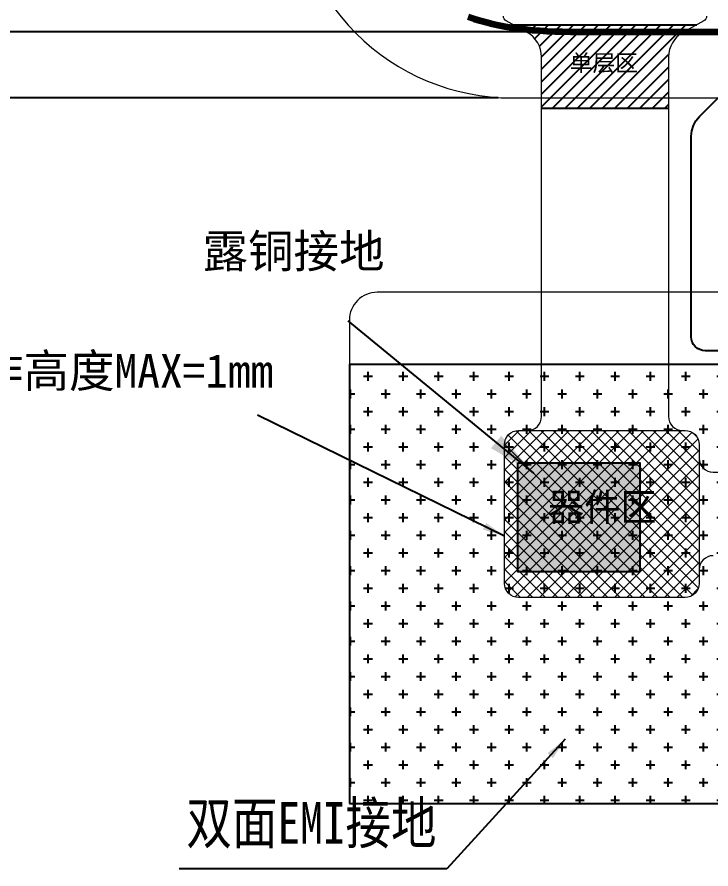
# Model space of a CAD drawing. Header units: millimetres. Extents: x 1773 to 2105, y 395 to 649.
# Drawn here: x 1810.2 to 1835.16, y 482.03 to 512.66 of the extents above; entities that cross this region are included whole.
import ezdxf

# ---------------------------------------------------------------- set-up
doc = ezdxf.new("R2010")
doc.units = ezdxf.units.MM
for name, color, linetype in [('06 Cutline', 4, 'Continuous'), ('dim', 3, 'Continuous'), ('DST', 253, 'Continuous')]:
    doc.layers.add(name, color=color, linetype=linetype)
for name, color, linetype, lineweight in [('CG', 3, 'Continuous', 20), ('FPC', 40, 'Continuous', 20), ('P_OLED.drawing', 3, 'Continuous', 100)]:
    doc.layers.add(name, color=color, linetype=linetype, lineweight=lineweight)
doc.styles.add('RD', font='ROMAND.shx', dxfattribs={"width": 0.8})
doc.styles.add('宋体', font='')
doc.styles.get('宋体').set_extended_font_data('SimSun')
doc.dimstyles.new('DIM', dxfattribs={"dimtxt": 0.8, "dimasz": 0.8, "dimexe": 0.18, "dimexo": 0.5, "dimgap": 0.11, "dimtad": 0, "dimzin": 1, "dimdsep": 46, "dimtxsty": 'RD', "dimcen": 0.09, "dimadec": 0, "dimazin": 0, "dimtm": 1e-09, "dimtfac": 1, "dimtofl": 0, "dimtmove": 0, "dimatfit": 3, "dimfxl": 1, "dimlwe": -1, "dimarcsym": 0})
doc.dimstyles.new('Z0.8', dxfattribs={"dimscale": 0.8, "dimtxt": 2.5, "dimasz": 2.2, "dimexe": 1.25, "dimexo": 0.625, "dimtad": 0, "dimdsep": 46, "dimtxsty": '宋体', "dimcen": 2.5, "dimadec": 0, "dimazin": 0, "dimtfac": 1, "dimtmove": 0, "dimatfit": 3, "dimfxl": 1, "dimlwd": 25, "dimlwe": 25, "dimarcsym": 0})

# ---------------------------------------------------------------- blocks, each defined once
blk = doc.blocks.new('et')
at = {"layer": '06 Cutline', "color": 4, "linetype": 'Continuous'}
blk.add_lwpolyline([(1747.654, 477.328), (1733.354, 477.328, -0.414214), (1732.854, 477.828), (1732.854, 485.038), (1732.874, 485.233), (1732.931, 485.42), (1733.023, 485.593), (1733.147, 485.745), (1734.608, 487.206, 0.198912)], format="xyb", dxfattribs=at)
blk = doc.blocks.new('*D16')
at = {"layer": 'Defpoints', "color": 0, "ltscale": 0.1}
for p in [(1808.248, 553.224), (1828.404, 553.224), (1830.104, 512.133)]:
    blk.add_point(p, dxfattribs=at)
at = {"layer": 'DST', "color": 3, "linetype": 'ByBlock', "lineweight": 25, "ltscale": 0.1}
for p, q in [((1827.904, 553.224), (1807.248, 553.224)), ((1808.248, 551.464), (1808.248, 544.116)), ((1808.248, 513.893), (1808.248, 521.24)), ((1829.604, 512.133), (1807.248, 512.133))]:
    blk.add_line(p, q, dxfattribs=at)
at = {"layer": 'DST', "color": 3, "ltscale": 0.1}
for points in [[(1807.954, 551.464), (1808.541, 551.464), (1808.248, 553.224)], [(1807.954, 513.893), (1808.541, 513.893), (1808.248, 512.133)]]:
    blk.add_solid(points, dxfattribs=at)
at = {"layer": 'DST', "color": 4, "ltscale": 0.1, "insert": (1808.248, 532.678), "char_height": 2, "attachment_point": 5, "rotation": 90, "style": '宋体'}
blk.add_mtext('{\\f@FangSong|b0|i0|c0|p49;\\W0.71;Panel Outline\\Ftxt|c134;\\C2; }41.09', dxfattribs=at)
blk = doc.blocks.new('*D26')
at = {"layer": 'Defpoints', "color": 0, "ltscale": 0.1}
for p in [(1804.391, 555.143), (1828.004, 555.143), (1828.004, 509.753)]:
    blk.add_point(p, dxfattribs=at)
at = {"layer": 'FPC', "color": 3, "linetype": 'ByBlock', "lineweight": 25, "ltscale": 0.1}
for p, q in [((1827.504, 555.143), (1803.391, 555.143)), ((1804.391, 553.383), (1804.391, 542.771)), ((1804.391, 511.513), (1804.391, 522.126)), ((1827.504, 509.753), (1803.391, 509.753))]:
    blk.add_line(p, q, dxfattribs=at)
at = {"layer": 'FPC', "color": 3, "ltscale": 0.1}
for points in [[(1804.098, 553.383), (1804.684, 553.383), (1804.391, 555.143)], [(1804.098, 511.513), (1804.684, 511.513), (1804.391, 509.753)]]:
    blk.add_solid(points, dxfattribs=at)
at = {"layer": 'FPC', "color": 4, "ltscale": 0.1, "insert": (1804.391, 532.448), "char_height": 2, "attachment_point": 5, "rotation": 90, "style": '宋体'}
blk.add_mtext('CG 45.39%%P0.05', dxfattribs=at)

msp = doc.modelspace()

# ---------------------------------------------------------------- hatches: boundary and pattern name
at = {"ltscale": 0.1}
h = msp.add_hatch(dxfattribs=at)
h.set_pattern_fill('ANSI31', color=256, scale=0.1, style=0)
h.set_pattern_definition([(45, (73.8579, 15.0581), (-0.224506403, 0.224506403), [])])
h.paths.add_polyline_path([(1833.632, 509.383), (1833.632, 511.23, -0.272683), (1834.147, 512.104), (1834.65, 512.383), (1828.047, 512.383), (1828.55, 512.104, -0.272683), (1829.066, 511.23), (1829.066, 509.383)])
h.paths.add_polyline_path([(1829.929, 511.461), (1832.689, 511.461), (1832.689, 510.367), (1829.929, 510.367)], flags=24)
h = msp.add_hatch(color=2)
h.dxf.hatch_style = 1
h.paths.add_polyline_path([(1832.605, 496.632), (1828.216, 496.632), (1828.216, 492.714), (1832.605, 492.714)])
at = {"layer": 'DST', "ltscale": 0.1}
h = msp.add_hatch(dxfattribs=at)
h.set_pattern_fill('CROSS', color=4, scale=0.1, style=0)
h.set_pattern_definition([(0, (158.32894, 0), (0.635, 0.635), [0.3175, -0.9525]), (90, (158.4877, -0.15875), (-0.635, 0.635), [0.3175, -0.9525])])
h.paths.add_polyline_path([(1822.154, 484.382), (1839.818, 484.382), (1839.818, 497.828), (1857.911, 497.828), (1857.911, 500.167), (1822.154, 500.167)])
at = {"layer": 'FPC', "linetype": 'ByBlock'}
h = msp.add_hatch(dxfattribs=at)
h.set_pattern_fill('ANSI37', color=256, scale=0.1, style=0)
h.set_pattern_definition([(45, (-1140.44785, 1120.29412), (-0.224506403, 0.224506403), []), (135, (-1140.44785, 1120.29412), (-0.224506403, -0.224506403), [])])
edge = h.paths.add_edge_path()
edge.add_line((1834.734, 497.297), (1834.734, 492.297))
edge.add_arc((1834.234, 492.297), 0.5, -90, 0, ccw=False)
edge.add_line((1834.234, 491.797), (1828.234, 491.797))
edge.add_arc((1828.234, 492.297), 0.5, 180, 270, ccw=False)
edge.add_line((1827.734, 492.297), (1827.734, 497.297))
edge.add_arc((1828.234, 497.297), 0.5, 90, 180, ccw=False)
edge.add_line((1828.234, 497.797), (1834.234, 497.797))
edge.add_arc((1834.234, 497.297), 0.5, 0, 90, ccw=False)
h.paths.add_polyline_path([(1829.052, 495.796), (1833.664, 495.796), (1833.664, 493.978), (1829.052, 493.978)], flags=24)

# ---------------------------------------------------------------- linework, layer by layer
at = {"ltscale": 0.1}
for p, q in [((1828.047, 512.383), (1834.65, 512.383)), ((1829.066, 509.383), (1833.632, 509.383))]:
    msp.add_line(p, q, dxfattribs=at)
at = {"color": 2}
msp.add_lwpolyline([(1828.216, 496.632), (1832.605, 496.632), (1832.605, 492.714), (1828.216, 492.714)], close=True, dxfattribs=at)
at = {"layer": 'CG', "color": 3, "linetype": 'Continuous'}
msp.add_lwpolyline([(1820.054, 517.703, 0.414214), (1828.004, 509.753), (1856.194, 509.753, 0.414214), (1864.144, 517.703), (1864.144, 547.193, 0.414214), (1856.194, 555.143), (1828.004, 555.143, 0.414214), (1820.054, 547.193)], format="xyb", close=True, dxfattribs=at)
at = {"layer": 'DST', "color": 4, "ltscale": 0.1}
msp.add_lwpolyline([(1822.154, 484.382), (1839.818, 484.382), (1839.818, 497.828), (1857.911, 497.828), (1857.911, 500.167), (1822.154, 500.167)], close=True, dxfattribs=at)
at = {"layer": 'FPC', "linetype": 'ByBlock'}
for points in [[(1835.234, 493.297, 0.414214), (1834.734, 492.797), (1834.734, 492.297, -0.414214), (1834.234, 491.797), (1828.234, 491.797, -0.414214), (1827.734, 492.297), (1827.734, 497.297, -0.414214), (1828.234, 497.797), (1828.566, 497.797, 0.414214), (1829.066, 498.297), (1829.066, 511.23, 0.272683), (1828.55, 512.104), (1827.797, 512.522, -0.272683), (1827.694, 512.697)], [(1835.004, 512.697, -0.272683), (1834.9, 512.522), (1834.147, 512.104, 0.272683), (1833.632, 511.23), (1833.632, 498.297, 0.414214), (1834.132, 497.797), (1834.234, 497.797, -0.414214), (1834.734, 497.297), (1834.734, 496.797, 0.414214), (1835.234, 496.297), (1839.756, 496.297), (1841.556, 496.297), (1841.556, 496.247, 0.414214), (1841.756, 496.047), (1841.856, 496.047, 0.414214), (1842.056, 496.247), (1842.056, 496.297), (1842.606, 496.297, -0.414214), (1842.756, 496.147), (1842.756, 493.447, -0.414214), (1842.606, 493.297), (1842.056, 493.297)]]:
    msp.add_lwpolyline(points, format="xyb", dxfattribs=at)
at = {"layer": 'FPC', "ltscale": 0.1}
msp.add_lwpolyline([(1822.154, 484.382), (1857.411, 484.382, 0.414214), (1857.911, 484.882), (1857.911, 501.767, 0.414214), (1856.911, 502.767), (1823.154, 502.767, 0.414214), (1822.154, 501.767), (1822.154, 484.382)], format="xyb", dxfattribs=at)
at = {"layer": 'FPC', "color": 3, "linetype": 'ByBlock'}
msp.add_lwpolyline([(1834.234, 497.797, -0.414214), (1834.734, 497.297), (1834.734, 492.297, -0.414214), (1834.234, 491.797), (1828.234, 491.797, -0.414214), (1827.734, 492.297), (1827.734, 497.297, -0.414214), (1828.234, 497.797)], format="xyb", close=True, dxfattribs=at)
at = {"layer": 'P_OLED.drawing', "color": 3, "linetype": 'Continuous', "lineweight": 100}
msp.add_lwpolyline([(1826.431, 512.669), (1826.639, 512.601), (1826.851, 512.537), (1827.068, 512.477), (1827.291, 512.423), (1827.518, 512.373), (1827.751, 512.327), (1827.989, 512.287), (1828.233, 512.251), (1828.482, 512.22), (1828.737, 512.193), (1828.998, 512.172), (1829.265, 512.155), (1829.539, 512.143), (1829.818, 512.136), (1830.104, 512.133), (1854.094, 512.133)], dxfattribs=at)

# ---------------------------------------------------------------- block references
at = {"layer": 'DST'}
msp.add_blockref('et', (101.594, 23.339), dxfattribs=at)

# ---------------------------------------------------------------- texts
at = {"ltscale": 0.1, "insert": (1830.079, 511.311), "char_height": 0.6, "width": 3.49136, "attachment_point": 1}
msp.add_mtext('{\\fSimSun|b0|i0|c134|p2;单层区}', dxfattribs=at)
at = {"layer": 'dim', "color": 4, "lineweight": 0, "insert": (1816.871, 504.847, 0), "char_height": 1.2, "width": 25.66485, "attachment_point": 1, "line_spacing_factor": 0.9}
msp.add_mtext('{\\fSimSun|b0|i0|c134|p2;露铜接地}', dxfattribs=at)
at = {"layer": 'dim', "color": 1, "lineweight": 0, "insert": (1797.341, 500.543, 0), "char_height": 1.2, "width": 25.66485, "attachment_point": 1, "line_spacing_factor": 0.9}
msp.add_mtext('{\\fSimSun|b0|i0|c134|p54;IC元器件打胶工作高度MAX=1mm\\P\\A1;\\fSimSun|b0|i0|c134|p2;\\C2;贴高温胶\\fSimSun|b0|i0|c0|p2;0.05mm}', dxfattribs=at)
at = {"layer": 'dim', "color": 3, "insert": (1816.29, 484.439), "char_height": 1.5, "width": 24.67035, "attachment_point": 1, "style": '宋体'}
msp.add_mtext('{\\W0.8;\\C256;双面EMI接地}', dxfattribs=at)
at = {"layer": 'FPC', "linetype": 'ByBlock', "insert": (1829.302, 495.546), "char_height": 1, "width": 4.99033, "attachment_point": 1}
msp.add_mtext('器件区', dxfattribs=at)

# ---------------------------------------------------------------- dimensions: what is measured, and where the dimension line sits
at = {"layer": 'DST', "ltscale": 0.1}
dim = msp.add_linear_dim(base=(1808.248, 553.224), p1=(1830.104, 512.133), p2=(1828.404, 553.224), angle=90, text='{\\f@FangSong|b0|i0|c0|p49;\\W0.71;Panel Outline\\Ftxt|c134;\\C2; }<>', dimstyle='Z0.8', override={"dimfxl": 0.25, "dimarcsym": 1}, dxfattribs=at)
dim.commit()
dim.dimension.update_dxf_attribs({"geometry": '*D16', "text_midpoint": (1808.248, 532.678)})
at = {"layer": 'FPC', "ltscale": 0.1}
dim = msp.add_linear_dim(base=(1804.391, 555.143), p1=(1828.004, 509.753), p2=(1828.004, 555.143), angle=90, text='CG <>%%P0.05', dimstyle='Z0.8', override={"dimfxl": 0.25, "dimarcsym": 1}, dxfattribs=at)
dim.commit()
dim.dimension.update_dxf_attribs({"geometry": '*D26', "text_midpoint": (1804.391, 532.448)})

# ---------------------------------------------------------------- leaders
at = {"layer": 'dim', "lineweight": 5}
msp.add_leader([(1827.734, 494.003), (1818.843, 498.343)], dimstyle='DIM', dxfattribs=at)
msp.add_leader([(1829.917, 486.701), (1825.662, 482.034), (1816.035, 482.034)], dimstyle='DIM', override={"dimgap": 0.11, "dimtad": 0}, dxfattribs=at)
at = {"layer": 'FPC', "ltscale": 0.1}
msp.add_leader([(1828.793, 496.267), (1822.113, 501.741)], dimstyle='Z0.8', override={"dimgap": 0.625, "dimtad": 0, "dimfxl": 0.25, "dimarcsym": 1}, dxfattribs=at)

doc.saveas('drawing.dxf')
